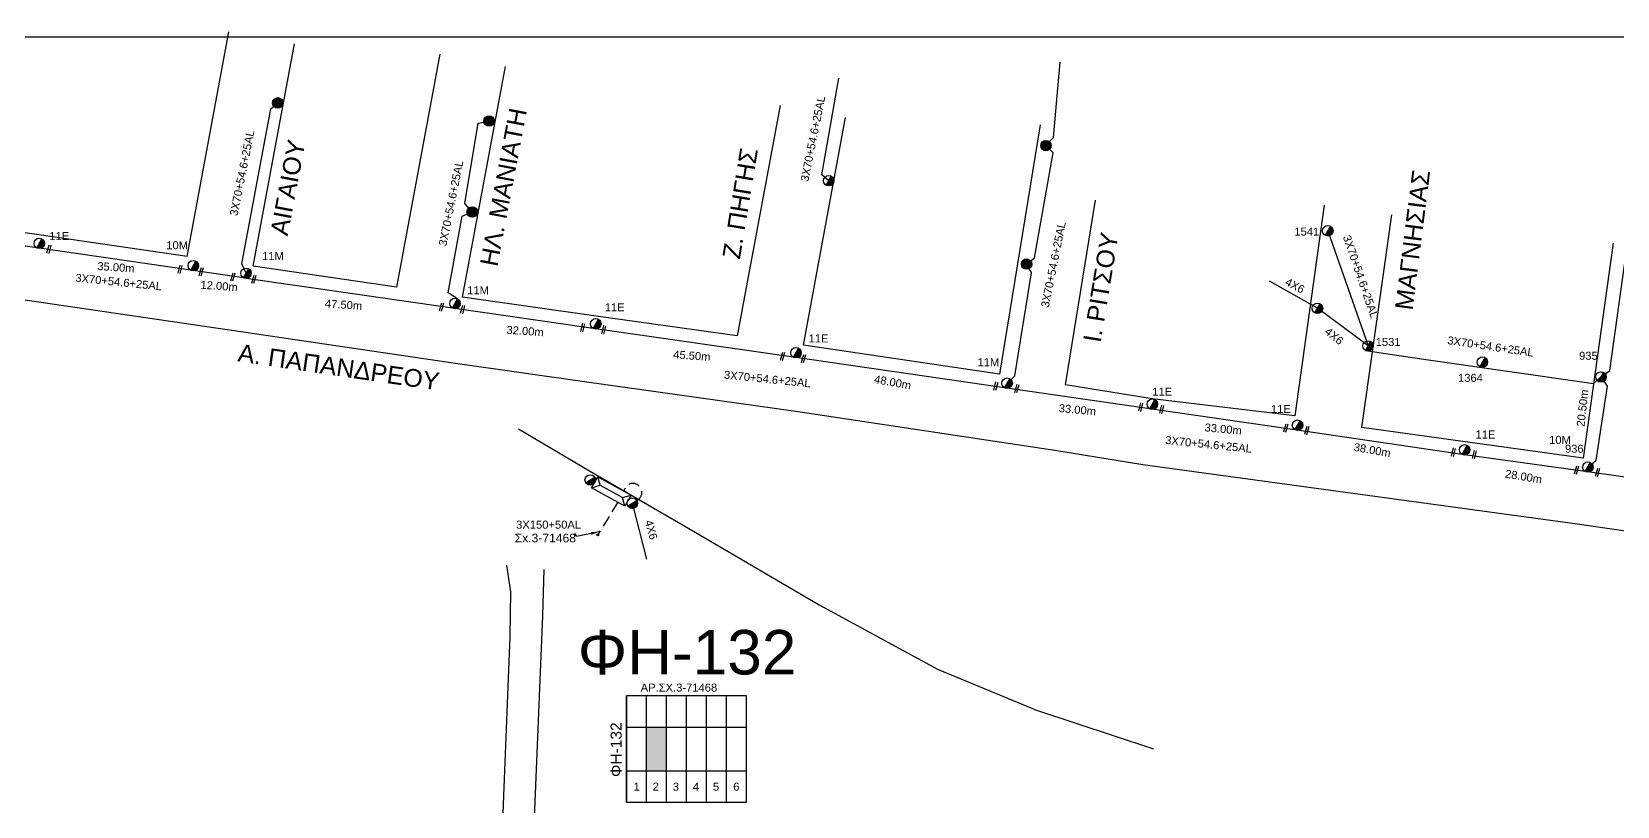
# Model space of a CAD drawing. Header units: millimetres. Extents: x 911 to 5440, y 753 to 2084.
# Drawn here: x 1675 to 2031.7, y 1609.8 to 1784.1 of the extents above; entities that cross this region are included whole.
import ezdxf
from ezdxf.enums import TextEntityAlignment as Align

# ---------------------------------------------------------------- set-up
doc = ezdxf.new("R2010")
doc.units = ezdxf.units.MM
doc.linetypes.add('DASHED', pattern=[19.05, 12.7, -6.35])
for name, color, linetype in [('Ασφαλειοκιβώτια Χ.Τ 6 αναχωρήσεων', 7, 'Continuous'), ('Επιγραφές - Σχήματα', 7, 'Continuous'), ('Καλώδια ΧΤ   3x150+50AL', 7, 'DASHED'), ('Καλώδια ΧΤ   3x150AL+50CU XLPE', 7, 'DASHED'), ('Μηχανική τομή', 7, 'Continuous'), ('Στύλος Ξύλινος', 7, 'Continuous'), ('Στύλος Ξύλινος @ 1', 7, 'Continuous'), ('Στύλος ΦΜ', 7, 'Continuous'), ('Στύλος ΦΜ @ 1', 7, 'Continuous'), ('Συνδέσεις', 7, 'Continuous'), ('Συνεστραμμένα ΧΤ   3x70+54.6+25 AL', 7, 'SYN_LINE'), ('Υποσταθμός εναέριος 2 στύλων', 7, 'Continuous'), ('Υποσταθμός πόλεως', 7, 'Continuous'), ('Υπόβαθρο ΔΕΗ', 7, 'Continuous'), ('Υπόγεια καλώδια Παροχών ΧΤ   4x6', 7, 'DASHED')]:
    doc.layers.add(name, color=color, linetype=linetype)
doc.styles.get("Standard").update_dxf_attribs({"font": 'arial.ttf'})
doc.linetypes.add('SYN_LINE', pattern='A,0.5,-0.0001,["/\\/\\/\\/",Standard,S=0.1,R=0,X=0,Y=-0.05],-0.25', length=0.7501)
doc.dimstyles.new('ISO-25', dxfattribs={"dimtxt": 2.5, "dimasz": 1.8, "dimexe": 1.25, "dimexo": 0.625, "dimtad": 1, "dimtxsty": 'Standard', "dimcen": 1.8, "dimadec": 0, "dimazin": 0, "dimtfac": 1, "dimtmove": 0, "dimatfit": 3, "dimfxl": 1.25, "dimarcsym": 0})

# ---------------------------------------------------------------- blocks, each defined once
blk = doc.blocks.new('ΥΠΟΣΤΑΘΜΟΣ ΕΝΑΕΡΙΟΣ ΕΠΙ 2 ΣΤΥΛΩΝ')
at = {"layer": 'Υποσταθμός εναέριος 2 στύλων', "linetype": 'Continuous'}
for points in [[(-11.97, -2.11, 0.574793), (-8.45, -0.07, 0.268822), (-9.64, 1.98)], [(9.68, -2.15, 0.574793), (13.19, -0.1, 0.268822), (12.01, 1.95)]]:
    blk.add_hatch(color=256, dxfattribs=at).paths.add_polyline_path(points)
for p, q in [((-11.97, -2.11), (-9.64, 1.98)), ((9.68, -2.15), (12.01, 1.95))]:
    blk.add_line(p, q, dxfattribs=at)
for centre in [(-10.81, -0.07), (10.84, -0.1)]:
    blk.add_circle(centre, 2.36, dxfattribs=at)
at = {"layer": 'Υποσταθμός πόλεως', "linetype": 'Continuous', "ltscale": 40}
blk.add_lwpolyline([(-8.57, 2.82), (8.57, 2.82), (8.57, -2.82), (-8.57, -2.82)], close=True, dxfattribs=at)
for points in [[(-5.75, 0), (-8.57, 2.82)], [(-8.57, -2.82), (-5.75, 0)], [(-5.75, 0), (5.75, 0)], [(5.75, 0), (8.57, 2.82)], [(8.57, -2.82), (5.75, 0)]]:
    blk.add_lwpolyline(points, dxfattribs=at)
at = {"layer": 'Υποσταθμός εναέριος 2 στύλων', "ltscale": 40, "flags": 1}
for tag, p in [('ΜΕΤΑΣΧΗΜΑΤΙΣΜΟΣ', (14.09, 2.51)), ('ΙΣΧΥΣ', (14.07, -0.28)), ('ΑΡΙΘΜΟΣ', (14.19, -3))]:
    blk.add_attdef(tag, p, '', height=1.8, dxfattribs=at)
blk = doc.blocks.new('ΑΣΦΑΛΕΙΟΚΙΒΩΤΙΟ ΥΠΟΣΤΑΘΜΟΥ 6 ΑΝΑΧΩΡΗΣΕΩΝ')
at = {"layer": 'Ασφαλειοκιβώτια Χ.Τ 6 αναχωρήσεων', "ltscale": 40}
for p, q in [((-23.91, 27), (23.91, 27)), ((-9.83, 27), (-9.83, -27)), ((9.83, 27), (9.83, -27)), ((-23.91, 18), (23.91, 18)), ((-23.91, 9), (23.91, 9)), ((-23.91, 0), (23.91, 0)), ((-23.91, -9), (23.91, -9)), ((-23.91, -18), (23.91, -18))]:
    blk.add_line(p, q, dxfattribs=at)
at = {"layer": 'Ασφαλειοκιβώτια Χ.Τ 6 αναχωρήσεων'}
blk.add_lwpolyline([(-23.91, -27), (23.91, -27), (23.91, 27), (-23.91, 27)], close=True, dxfattribs=at)
for s, p in [('1', (-18.7, 23.8)), ('2', (-18.7, 15.23)), ('3', (-18.7, 6.16)), ('4', (-18.7, -2.87)), ('5', (-18.7, -11.88)), ('6', (-18.7, -21.01))]:
    blk.add_text(s, height=3.6, rotation=270, dxfattribs=at).set_placement(p)
at = {"layer": 'Ασφαλειοκιβώτια Χ.Τ 6 αναχωρήσεων', "ltscale": 40}
for tag, height, p in [('ΟΝΟΜΑ', 5, (-0.27, 31.68)), ('ΚΕΙΜΕΝΟ 1', 2, (16.95, 22.41)), ('ΚΕΙΜΕΝΟ 2', 2, (16.95, 13.71)), ('ΚΕΙΜΕΝΟ 3', 2, (16.95, 4.31)), ('ΚΕΙΜΕΝΟ 4', 2, (16.95, -4.67)), ('ΚΕΙΜΕΝΟ 5', 2, (16.95, -13.51)), ('ΚΕΙΜΕΝΟ 6', 2, (16.95, -22.43)), ('ΣΧ', 2, (-0.21, -29.21))]:
    blk.add_attdef(tag, text='', height=height, dxfattribs=at).set_placement(p, align=Align.MIDDLE_CENTER)
blk = doc.blocks.new('_ΣΥΝΔΕΣΗ')
at = {"layer": 'Συνδέσεις', "linetype": 'SYN_LINE', "ltscale": 40}
blk.add_hatch(color=256, dxfattribs=at).paths.add_polyline_path([(0.5, -0.01, 1), (-0.5, -0.01, 1)])
at = {"layer": 'Συνδέσεις'}
blk.add_circle((0, -0.01), 0.5, dxfattribs=at)
blk = doc.blocks.new('ΥΠΑΡΧΩΝ ΤΣΙΜΕΝΤΕΝΙΟΣ ΣΤΥΛΟΣ')
at = {"layer": 'Στύλος ΦΜ'}
blk.add_hatch(color=7, dxfattribs=at).paths.add_polyline_path([(-1.29, -2.28, 0.574793), (2.62, 0, 0.268822), (1.3, 2.27)])
at = {"layer": 'Στύλος ΦΜ', "color": 7}
blk.add_line((-1.29, -2.28), (1.3, 2.27), dxfattribs=at)
blk.add_circle((0, 0), 2.62, dxfattribs=at)
at = {"layer": 'Στύλος ΦΜ', "flags": 4}
for tag, p in [('ΑΡΙΘΜΟΣ', (-4.68, 8.05)), ('ΤΥΠΟΣ', (-4.91, 3.03))]:
    blk.add_attdef(tag, p, '', height=4, dxfattribs=at)
blk = doc.blocks.new('ΥΠΑΡΧΩΝ ΞΥΛΙΝΟΣ ΣΤΥΛΟΣ')
at = {"layer": 'Στύλος Ξύλινος'}
h = blk.add_hatch(color=7, dxfattribs=at)
h.paths.add_polyline_path([(-2.62, 0, 0.270008), (-1.29, -2.28), (1.3, 2.27, 0.576266)])
h.paths.add_polyline_path([(-1.29, -2.28, 0.574793), (2.62, 0, 0.268822), (1.3, 2.27)])
at = {"layer": 'Στύλος Ξύλινος', "color": 7}
blk.add_line((-1.29, -2.28), (1.3, 2.27), dxfattribs=at)
blk.add_circle((0, 0), 2.62, dxfattribs=at)
at = {"layer": 'Στύλος Ξύλινος', "flags": 4}
for tag, p in [('ΑΡΙΘΜΟΣ', (-4.91, 8.6)), ('ΤΥΠΟΣ', (-4.85, 3.39))]:
    blk.add_attdef(tag, p, '', height=4, dxfattribs=at)
blk = doc.blocks.new('ΜΗΧΑΝΙΚΗ ΤΟΜΗ')
at = {"layer": 'Μηχανική τομή', "ltscale": 40}
for p, q in [((-1.89, 0.78), (1.89, 0.78)), ((1.89, 0), (-1.89, 0))]:
    blk.add_line(p, q, dxfattribs=at)

msp = doc.modelspace()

# ---------------------------------------------------------------- hatches: boundary and pattern name
at = {"layer": 'Καλώδια ΧΤ   3x150AL+50CU XLPE', "linetype": 'Continuous', "ltscale": 0.2}
h = msp.add_hatch(color=62, dxfattribs=at)
h.dxf.hatch_style = 1
h.paths.add_polyline_path([(1817.8, 1627.56), (1813.3, 1627.56), (1813.3, 1617.74), (1817.8, 1617.74)])

# ---------------------------------------------------------------- linework, layer by layer
at = {"layer": 'Επιγραφές - Σχήματα'}
msp.add_lwpolyline([(953.51, 1782.88), (3198.57, 1782.88)], dxfattribs=at)
at = {"layer": 'Καλώδια ΧΤ   3x150+50AL', "color": 7, "ltscale": 0.2}
msp.add_lwpolyline([(1806.87, 1678.2), (1802.33, 1670.87)], dxfattribs=at)
at = {"layer": 'Καλώδια ΧΤ   3x150+50AL', "color": 62, "ltscale": 0.2}
msp.add_arc((1810.23, 1680.4), 2.02, 295.8912, 170.0603, dxfattribs=at)
at = {"layer": 'Συνεστραμμένα ΧΤ   3x70+54.6+25 AL', "color": 0, "linetype": 'SYN_LINE', "ltscale": 10}
msp.add_line((1722.62, 1728.68), (1710.75, 1730.39), dxfattribs=at)
at = {"layer": 'Συνεστραμμένα ΧΤ   3x70+54.6+25 AL', "color": 0, "linetype": 'SYN_LINE', "ltscale": 20}
for points in [[(1710.75, 1730.39), (1676.11, 1735.4), (1643.45, 1740.11), (1612.42, 1751.36), (1576.38, 1768.72), (1559.54, 1776.5)], [(2093.97, 1680.37), (2048.3, 1681.72), (2024.49, 1685.07), (1996.76, 1688.95), (1959.17, 1694.51), (1926.51, 1699.23), (1893.85, 1703.94), (1846.34, 1710.81), (1801.31, 1717.31), (1769.64, 1721.89), (1723.23, 1728.52)]]:
    msp.add_lwpolyline(points, dxfattribs=at)
at = {"layer": 'Συνεστραμμένα ΧΤ   3x70+54.6+25 AL', "color": 7, "ltscale": 15}
for points in [[(1894.43, 1704.97), (1896.15, 1706.64), (1899.94, 1729.83), (1898.81, 1731.78), (1900.58, 1733.18), (1904.81, 1756.81), (1903.16, 1758.43), (1904.83, 1760.26), (1906.33, 1777.19)], [(1854.29, 1750.52), (1852.72, 1751.83), (1856.59, 1773.63)], [(1723.21, 1729.7), (1722.29, 1731.83), (1728.77, 1766.72), (1730.34, 1768.04)], [(1770.8, 1723.93), (1768.65, 1725.29), (1771.86, 1742.52), (1774.09, 1743.49), (1772.4, 1745.42), (1775.41, 1763.46), (1777.89, 1763.96)]]:
    msp.add_lwpolyline(points, dxfattribs=at)
at = {"layer": 'Συνεστραμμένα ΧΤ   3x70+54.6+25 AL', "color": 85, "ltscale": 15}
msp.add_lwpolyline([(1966.56, 1739.26), (1975.62, 1713.35), (1975.04, 1712.33), (1987.64, 1710.49), (1987.64, 1710.49), (1987.64, 1710.49), (2026.37, 1704.94), (2028.02, 1706.38)], dxfattribs=at)
at = {"layer": 'Συνεστραμμένα ΧΤ   3x70+54.6+25 AL', "color": 85, "ltscale": 20}
for points in [[(2028.03, 1706.41), (2030.03, 1707.81), (2033.76, 1734.75)], [(2025.05, 1686.04), (2026.95, 1687.62), (2029.49, 1704.27), (2028.03, 1706.41)]]:
    msp.add_lwpolyline(points, dxfattribs=at)
at = {"layer": 'Συνεστραμμένα ΧΤ   3x70+54.6+25 AL', "color": 85, "ltscale": 10}
msp.add_lwpolyline([(1975.62, 1713.35), (1964.24, 1721.82), (1953.46, 1727.91)], dxfattribs=at)
at = {"layer": 'Υπόβαθρο ΔΕΗ', "ltscale": 0.2}
msp.add_line((1709.93, 1733.5), (1719.33, 1784.05), dxfattribs=at)
for points in [[(1766.83, 1778.97), (1757.08, 1726.54), (1724.78, 1731.31), (1734.08, 1781.31)], [(1843.34, 1767.48), (1833.69, 1715.61), (1801.98, 1720.07), (1771.93, 1724.36), (1781.58, 1776.23)], [(1901.89, 1763.09), (1892.73, 1707), (1848.59, 1713.5), (1858.09, 1764.75)], [(1965.76, 1744.99), (1959.12, 1697.63), (1927.03, 1701.43), (1907.53, 1704.59), (1914.32, 1746.16)], [(2030.74, 1736.47), (2024.04, 1688.14), (1974.23, 1695), (1980.95, 1742.84)], [(1709.93, 1733.5), (1676.61, 1738.38), (1661.26, 1740.5)], [(1784.49, 1694.73), (1784.49, 1694.73), (1800.5, 1685.26), (1824.22, 1671.43), (1852.12, 1655.1), (1878.76, 1640.63), (1901.04, 1631.43), (1927.34, 1622.72)], [(1150.21, 1612.41), (1282.65, 1641.21), (1337.15, 1613.91), (1412.87, 1576.16), (1519.58, 1523.81), (1552.52, 1524.13), (1552.38, 1530.02), (1604.23, 1536.86), (1605.51, 1535.17), (1689.8, 1546.57), (1693.93, 1550.95), (1738.05, 1556.32), (1743.03, 1553.13), (1779.15, 1557.47), (1781.22, 1612.16), (1782.64, 1648.02), (1782.75, 1658.06), (1781.87, 1664.03)], [(1400.42, 1544.99), (1399.15, 1575.61), (1400.58, 1576.11), (1519.61, 1515.68), (1651.13, 1533.29), (1785.88, 1552.27), (1788.38, 1614.43), (1790, 1652.74), (1790.28, 1663.05)]]:
    msp.add_lwpolyline(points, dxfattribs=at)
msp.add_lwpolyline([(2185.24, 1767.13), (2154.82, 1731.72), (2137.11, 1711.31), (2126.33, 1698.5), (2111.54, 1680.8, -0.204293), (2059.32, 1668.69), (2039.81, 1670.8), (2021.63, 1673.39), (2021.63, 1673.39), (1972.18, 1680.14), (1924.93, 1686.57), (1905.12, 1689.81), (1846.4, 1698.66), (1799.87, 1705.22), (1769.81, 1709.51), (1722.59, 1716.46), (1674.5, 1723.53), (1644.23, 1727.69), (1640.33, 1728.23), (1607.89, 1740.16), (1570.71, 1757.92)], format="xyb", dxfattribs=at)
at = {"layer": 'Υπόγεια καλώδια Παροχών ΧΤ   4x6', "color": 62, "linetype": 'SYN_LINE', "ltscale": 10}
msp.add_lwpolyline([(1810.1, 1677.97), (1813.32, 1665.41)], dxfattribs=at)

# ---------------------------------------------------------------- block references
at = {"layer": 'Ασφαλειοκιβώτια Χ.Τ 6 αναχωρήσεων', "xscale": 0.5, "yscale": 0.5, "zscale": 0.5, "rotation": 90}
msp.add_blockref('ΑΣΦΑΛΕΙΟΚΙΒΩΤΙΟ ΥΠΟΣΤΑΘΜΟΥ 6 ΑΝΑΧΩΡΗΣΕΩΝ', (1822.3, 1622.65), dxfattribs=at).add_auto_attribs({'ΟΝΟΜΑ': 'ΦΗ-132'})
at = {"layer": 'Μηχανική τομή'}
for p, xscale, yscale, zscale, rotation in [((1678.67, 1735.2), 0.5000000000000278, 0.5000000000000278, 0.5000000000000278, 255.1519204838141), ((1708.17, 1730.63), 0.500000000000028, 0.500000000000028, 0.500000000000028, 255.2255618157472), ((1712.91, 1730.1), 0.5000000000000278, 0.5000000000000278, 0.5000000000000278, 255.1519204838141), ((1720.04, 1728.91), 0.500000000000028, 0.500000000000028, 0.500000000000028, 255.2255618157472), ((1724.78, 1728.39), 0.5000000000000278, 0.5000000000000278, 0.5000000000000278, 255.1519204838141), ((1766.99, 1722.13), 0.500000000000028, 0.500000000000028, 0.500000000000028, 255.2255618157472), ((1771.73, 1721.61), 0.5000000000000278, 0.5000000000000278, 0.5000000000000278, 255.1519204838141), ((1798.73, 1717.55), 0.500000000000028, 0.500000000000028, 0.500000000000028, 255.2255618157472), ((1803.47, 1717.02), 0.5000000000000278, 0.5000000000000278, 0.5000000000000278, 255.1519204838141), ((1843.7, 1711.05), 0.500000000000028, 0.500000000000028, 0.500000000000028, 255.2255618157472), ((1848.44, 1710.53), 0.5000000000000278, 0.5000000000000278, 0.5000000000000278, 255.1519204838141), ((1891.68, 1704.35), 0.500000000000028, 0.500000000000028, 0.500000000000028, 255.2255618157472), ((1896.41, 1703.82), 0.5000000000000278, 0.5000000000000278, 0.5000000000000278, 255.1519204838141), ((1924.27, 1699.64), 0.500000000000028, 0.500000000000028, 0.500000000000028, 255.2255618157472), ((1929.01, 1699.11), 0.5000000000000278, 0.5000000000000278, 0.5000000000000278, 255.1519204838141), ((1956.93, 1694.92), 0.500000000000028, 0.500000000000028, 0.500000000000028, 255.2255618157472), ((1961.67, 1694.39), 0.5000000000000278, 0.5000000000000278, 0.5000000000000278, 255.1519204838141), ((1994.61, 1689.48), 0.500000000000028, 0.500000000000028, 0.500000000000028, 255.2255618157472), ((1999.35, 1688.95), 0.5000000000000278, 0.5000000000000278, 0.5000000000000278, 255.1519204838141), ((2022.32, 1685.47), 0.500000000000028, 0.500000000000028, 0.500000000000028, 255.2255618157472), ((2027.06, 1684.95), 0.5000000000000278, 0.5000000000000278, 0.5000000000000278, 255.1519204838141)]:
    msp.add_blockref('ΜΗΧΑΝΙΚΗ ΤΟΜΗ', p, dxfattribs=dict(at, xscale=xscale, yscale=yscale, zscale=zscale, rotation=rotation))
at = {"layer": 'Στύλος Ξύλινος @ 1', "ltscale": 40, "xscale": 0.4499999999998181, "yscale": 0.4499999999998181, "zscale": 0.4499999999998181}
for p in [(1730.34, 1768.04), (1777.89, 1763.96), (1903.16, 1758.43), (1774.09, 1743.49), (1898.81, 1731.78)]:
    msp.add_blockref('ΥΠΑΡΧΩΝ ΞΥΛΙΝΟΣ ΣΤΥΛΟΣ', p, dxfattribs=at)
at = {"layer": 'Στύλος ΦΜ @ 1', "ltscale": 40, "xscale": 0.4499999999998181, "yscale": 0.4499999999998181, "zscale": 0.4499999999998181}
for p in [(1854.29, 1750.52), (1964.24, 1721.82)]:
    msp.add_blockref('ΥΠΑΡΧΩΝ ΤΣΙΜΕΝΤΕΝΙΟΣ ΣΤΥΛΟΣ', p, dxfattribs=at)
at = {"layer": 'Στύλος ΦΜ @ 1', "ltscale": 40}
ref = msp.add_blockref('ΥΠΑΡΧΩΝ ΤΣΙΜΕΝΤΕΝΙΟΣ ΣΤΥΛΟΣ', (1676.69, 1736.42), dxfattribs=dict(at, xscale=0.4499999999998181, yscale=0.4499999999998181, zscale=0.4499999999998181))
ref.add_attrib('ΤΥΠΟΣ', '11E', (1678.95, 1737.18), dxfattribs={"layer": 'Στύλος ΦΜ', "height": 1.8, "flags": 4})
ref = msp.add_blockref('ΥΠΑΡΧΩΝ ΤΣΙΜΕΝΤΕΝΙΟΣ ΣΤΥΛΟΣ', (1966.56, 1739.26), dxfattribs=dict(at, xscale=0.4499999999998181, yscale=0.4499999999998181, zscale=0.4499999999998181))
ref.add_attrib('ΑΡΙΘΜΟΣ', '1541', (1959.04, 1738.18), dxfattribs={"layer": 'Στύλος ΦΜ', "height": 1.8, "flags": 4})
ref = msp.add_blockref('ΥΠΑΡΧΩΝ ΤΣΙΜΕΝΤΕΝΙΟΣ ΣΤΥΛΟΣ', (1711.33, 1731.42), dxfattribs=dict(at, xscale=0.4499999999998181, yscale=0.4499999999998181, zscale=0.4499999999998181))
ref.add_attrib('ΤΥΠΟΣ', '10M', (1705.26, 1735.12), dxfattribs={"layer": 'Στύλος ΦΜ', "height": 1.8, "flags": 4})
ref = msp.add_blockref('ΥΠΑΡΧΩΝ ΤΣΙΜΕΝΤΕΝΙΟΣ ΣΤΥΛΟΣ', (1723.21, 1729.7), dxfattribs=dict(at, xscale=0.4499999999998181, yscale=0.4499999999998181, zscale=0.4499999999998181))
ref.add_attrib('ΤΥΠΟΣ', '11M', (1726.83, 1732.68), dxfattribs={"layer": 'Στύλος ΦΜ', "height": 1.8, "flags": 4})
ref = msp.add_blockref('ΥΠΑΡΧΩΝ ΤΣΙΜΕΝΤΕΝΙΟΣ ΣΤΥΛΟΣ', (1770.22, 1722.91), dxfattribs=dict(at, xscale=0.4499999999998181, yscale=0.4499999999998181, zscale=0.4499999999998181))
ref.add_attrib('ΤΥΠΟΣ', '11M', (1772.95, 1724.99), dxfattribs={"layer": 'Στύλος ΦΜ', "height": 1.8, "flags": 4})
ref = msp.add_blockref('ΥΠΑΡΧΩΝ ΤΣΙΜΕΝΤΕΝΙΟΣ ΣΤΥΛΟΣ', (1801.89, 1718.34), dxfattribs=dict(at, xscale=0.4499999999998181, yscale=0.4499999999998181, zscale=0.4499999999998181))
ref.add_attrib('ΤΥΠΟΣ', '11E', (1803.9, 1721.15), dxfattribs={"layer": 'Στύλος ΦΜ', "height": 1.8, "flags": 4})
ref = msp.add_blockref('ΥΠΑΡΧΩΝ ΤΣΙΜΕΝΤΕΝΙΟΣ ΣΤΥΛΟΣ', (1846.92, 1711.83), dxfattribs=dict(at, xscale=0.4499999999998181, yscale=0.4499999999998181, zscale=0.4499999999998181))
ref.add_attrib('ΤΥΠΟΣ', '11E', (1849.76, 1714.15), dxfattribs={"layer": 'Στύλος ΦΜ', "height": 1.8, "flags": 4})
ref = msp.add_blockref('ΥΠΑΡΧΩΝ ΤΣΙΜΕΝΤΕΝΙΟΣ ΣΤΥΛΟΣ', (1975.62, 1713.35), dxfattribs=dict(at, xscale=0.4499999999998181, yscale=0.4499999999998181, zscale=0.4499999999998181))
ref.add_attrib('ΑΡΙΘΜΟΣ', '1531', (1977.34, 1713.35), dxfattribs={"layer": 'Στύλος ΦΜ', "height": 1.8, "flags": 4})
ref = msp.add_blockref('ΥΠΑΡΧΩΝ ΤΣΙΜΕΝΤΕΝΙΟΣ ΣΤΥΛΟΣ', (1894.43, 1704.97), dxfattribs=dict(at, xscale=0.4499999999998181, yscale=0.4499999999998181, zscale=0.4499999999998181))
ref.add_attrib('ΤΥΠΟΣ', '11M', (1887.76, 1708.8), dxfattribs={"layer": 'Στύλος ΦΜ', "height": 1.8, "flags": 4})
ref = msp.add_blockref('ΥΠΑΡΧΩΝ ΤΣΙΜΕΝΤΕΝΙΟΣ ΣΤΥΛΟΣ', (2001.35, 1709.71), dxfattribs=dict(at, xscale=0.4499999999998181, yscale=0.4499999999998181, zscale=0.4499999999998181))
ref.add_attrib('ΑΡΙΘΜΟΣ', '1364', (1995.86, 1705.28), dxfattribs={"layer": 'Στύλος ΦΜ', "height": 1.8, "flags": 4})
ref = msp.add_blockref('ΥΠΑΡΧΩΝ ΤΣΙΜΕΝΤΕΝΙΟΣ ΣΤΥΛΟΣ', (2028.02, 1706.38), dxfattribs=dict(at, xscale=0.4499999999998181, yscale=0.4499999999998181, zscale=0.4499999999998181))
ref.add_attrib('ΑΡΙΘΜΟΣ', '935', (2023.09, 1710.25), dxfattribs={"layer": 'Στύλος ΦΜ', "height": 1.8, "flags": 4})
ref = msp.add_blockref('ΥΠΑΡΧΩΝ ΤΣΙΜΕΝΤΕΝΙΟΣ ΣΤΥΛΟΣ', (1927.09, 1700.25), dxfattribs=dict(at, xscale=0.4499999999998181, yscale=0.4499999999998181, zscale=0.4499999999998181))
ref.add_attrib('ΤΥΠΟΣ', '11E', (1927.08, 1702.16), dxfattribs={"layer": 'Στύλος ΦΜ', "height": 1.8, "flags": 4})
ref = msp.add_blockref('ΥΠΑΡΧΩΝ ΤΣΙΜΕΝΤΕΝΙΟΣ ΣΤΥΛΟΣ', (1959.75, 1695.53), dxfattribs=dict(at, xscale=0.4499999999998181, yscale=0.4499999999998181, zscale=0.4499999999998181))
ref.add_attrib('ΤΥΠΟΣ', '11E', (1953.78, 1698.26), dxfattribs={"layer": 'Στύλος ΦΜ', "height": 1.8, "flags": 4})
ref = msp.add_blockref('ΥΠΑΡΧΩΝ ΤΣΙΜΕΝΤΕΝΙΟΣ ΣΤΥΛΟΣ', (1997.34, 1689.98), dxfattribs=dict(at, xscale=0.4499999999998181, yscale=0.4499999999998181, zscale=0.4499999999998181))
ref.add_attrib('ΤΥΠΟΣ', '11E', (1999.8, 1692.53), dxfattribs={"layer": 'Στύλος ΦΜ', "height": 1.8, "flags": 4})
ref = msp.add_blockref('ΥΠΑΡΧΩΝ ΤΣΙΜΕΝΤΕΝΙΟΣ ΣΤΥΛΟΣ', (2025.07, 1686.1), dxfattribs=dict(at, xscale=0.4499999999998181, yscale=0.4499999999998181, zscale=0.4499999999998181))
ref.add_attrib('ΤΥΠΟΣ', '10M', (2016.36, 1691.32), dxfattribs={"layer": 'Στύλος ΦΜ', "height": 1.8, "flags": 4})
ref.add_attrib('ΑΡΙΘΜΟΣ', '936', (2019.92, 1689.33), dxfattribs={"layer": 'Στύλος ΦΜ', "height": 1.8, "flags": 4})
at = {"layer": 'Συνδέσεις', "xscale": 0.4499999999998181, "yscale": 0.4499999999998181, "zscale": 0.4499999999998181}
msp.add_blockref('_ΣΥΝΔΕΣΗ', (1802.33, 1670.87), dxfattribs=at)
at = {"layer": 'Υποσταθμός εναέριος 2 στύλων', "xscale": 0.5000000000000149, "yscale": 0.5000000000000149, "zscale": 0.5000000000000149, "rotation": 331.0865853696168}
msp.add_blockref('ΥΠΟΣΤΑΘΜΟΣ ΕΝΑΕΡΙΟΣ ΕΠΙ 2 ΣΤΥΛΩΝ', (1805.38, 1680.63), dxfattribs=at)

# ---------------------------------------------------------------- texts
at = {"layer": 'Επιγραφές - Σχήματα', "color": 0, "linetype": 'Continuous', "ltscale": 0.2, "char_height": 4, "attachment_point": 1}
for s, width, insert, rotation in [('ΗΛ. ΜΑΝΙΑΤΗ', 41.8532, (1775.79, 1731.77), 79.2829), ('ΑΙΓΑΙΟΥ', 41.8532, (1728.63, 1738.7), 79.2829), ('Ζ. ΠΗΓΗΣ', 28.0293, (1830.35, 1733.36), 80.6354), ('ΜΑΓΝΗΣΙΑΣ', 28.0293, (1981.66, 1721.74), 82.7955), ('Ι. ΡΙΤΣΟΥ', 28.0293, (1911.51, 1714.58), 80.6354)]:
    msp.add_mtext_dynamic_manual_height_columns(s, width=width, gutter_width=12.5, heights=[0], dxfattribs=dict(at, insert=insert, rotation=rotation))
at = {"layer": 'Επιγραφές - Σχήματα', "color": 0, "linetype": 'SYN_LINE', "ltscale": 0.2, "insert": (1721.76, 1713.86), "char_height": 4, "attachment_point": 1, "rotation": 351.7241}
msp.add_mtext_dynamic_manual_height_columns('Α. ΠΑΠΑΝΔΡΕΟΥ', width=80.5234, gutter_width=12.5, heights=[0], dxfattribs=at)
at = {"layer": 'Επιγραφές - Σχήματα', "color": 7, "insert": (1790.54, 1670.13), "char_height": 1.8, "width": 27.8484, "attachment_point": 5}
msp.add_mtext('{\\H1.083x;\\C256;Σx.3-71468}', dxfattribs=at)
at = {"layer": 'Επιγραφές - Σχήματα', "width": 11.1692, "attachment_point": 1}
for s, insert, char_height in [('ΦΗ-132 ', (1797.81, 1649.45), 10), ('ΑΡ.ΣΧ.3-71468 ', (1811.99, 1637.39), 1.8)]:
    msp.add_mtext(s, dxfattribs=dict(at, insert=insert, char_height=char_height))
at = {"layer": 'Καλώδια ΧΤ   3x150+50AL', "color": 7, "insert": (1783.96, 1674.04), "char_height": 1.8, "width": 168.3718, "attachment_point": 1}
msp.add_mtext('3X150+50AL', dxfattribs=at)
at = {"layer": 'Καλώδια ΧΤ   3x150AL+50CU XLPE', "color": 0, "linetype": 'Continuous', "ltscale": 0.2, "insert": (1814.62, 1674.4), "char_height": 1.8, "attachment_point": 1, "rotation": 285.7904}
msp.add_mtext_dynamic_manual_height_columns('4X6', width=8.2724, gutter_width=12.5, heights=[0], dxfattribs=at)
at = {"layer": 'Συνεστραμμένα ΧΤ   3x70+54.6+25 AL', "color": 7, "char_height": 1.8, "attachment_point": 1}
for s, insert, width, rotation in [('3X70+54.6+25AL', (1847.92, 1750.57), 168.3718, 78.6756), ('3X70+54.6+25AL', (1719.5, 1742.86), 168.3718, 78.6756), ('3X70+54.6+25AL', (1766.51, 1736.06), 168.3718, 78.6756), ('3X70+54.6+25AL', (1902.02, 1722.22), 168.3718, 78.6756), ('3X70+54.6+25AL', (1971.63, 1738.49), 168.3718, 289.0011), ('35.00m', (1689.82, 1732.25), 8.425, 356.0681), ('3X70+54.6+25AL', (1684.92, 1729.62), 168.3718, 354.1618), ('12.00m', (1713.03, 1728.04), 8.425, 356.0681), ('47.50m', (1741.03, 1723.82), 8.425, 356.0681), ('32.00m', (1781.87, 1717.9), 8.425, 356.0681), ('45.50m', (1819.38, 1712.36), 8.425, 356.0681), ('3X70+54.6+25AL', (1993.64, 1715.57), 168.3718, 351.5849), ('3X70+54.6+25AL', (1830.83, 1707.81), 168.3718, 354.1618), ('48.00m', (1864.71, 1706.83), 8.425, 349.5718), ('20.50m', (2022.51, 1695.3), 8.425, 83.782), ('33.00m', (1906.14, 1700.29), 8.425, 354.7825), ('33.00m', (1938.94, 1695.95), 8.425, 354.7825), ('3X70+54.6+25AL', (1930.1, 1693.1), 168.3718, 354.1618), ('38.00m', (1972.6, 1691.55), 8.425, 349.8824), ('28.00m', (2006.63, 1685.55), 8.425, 350.5432)]:
    msp.add_mtext(s, dxfattribs=dict(at, insert=insert, width=width, rotation=rotation))
at = {"layer": 'Υπόγεια καλώδια Παροχών ΧΤ   4x6', "color": 0, "linetype": 'Continuous', "ltscale": 0.2, "char_height": 1.8, "attachment_point": 1}
for insert, rotation in [((1957.61, 1728.77), 332.2654), ((1966.83, 1717.69), 320.8012)]:
    msp.add_mtext_dynamic_manual_height_columns('4X6', width=9.4733, gutter_width=12.5, heights=[0], dxfattribs=dict(at, insert=insert, rotation=rotation))

# ---------------------------------------------------------------- leaders
at = {"layer": 'Επιγραφές - Σχήματα'}
msp.add_leader([(1802.62, 1671.54), (1797.56, 1670.48), (1797.27, 1671.14)], dimstyle='ISO-25', override={"dimasz": 1.8, "dimgap": 0.625, "dimtad": 0}, dxfattribs=at)

doc.saveas('drawing.dxf')
